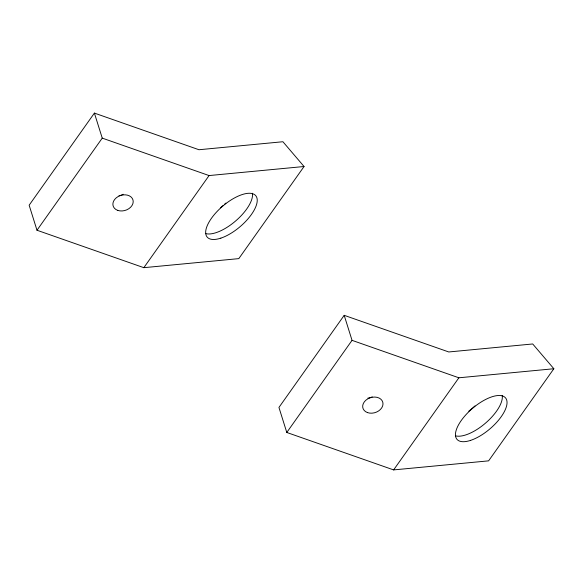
<?xml version="1.0" encoding="UTF-8"?>
<svg xmlns="http://www.w3.org/2000/svg" width="583" height="583" viewBox="0 0 583 583"><rect width="100%" height="100%" fill="white"/><g stroke="black" fill="none" stroke-linecap="round" stroke-linejoin="round"><path stroke-width="0.87" d="M94.395 113.095L29.15 205.209L36.991 230.241L143.833 267.677L238.804 258.626L304.056 166.512L282.915 141.735L198.971 149.736L94.395 113.095L102.244 138.12L36.991 230.241M143.833 267.677L209.078 175.563L304.056 166.512M344.196 315.323L278.944 407.437L286.792 432.469L393.627 469.905L488.605 460.854L553.85 368.74L532.709 343.97L448.764 351.964L344.196 315.323L352.037 340.348L286.792 432.469M393.627 469.905L458.879 377.791L553.85 368.74M102.244 138.12L209.078 175.563M352.037 340.348L458.879 377.791M225.861 203.073A44.891 18.918 -40.5 0 1 224.528 204.29M223.187 205.478A44.891 18.918 -40.5 0 1 220.418 207.788M252.417 193.243A31.919 13.453 -40.5 0 1 235.904 220.738A31.919 13.453 -40.5 0 1 205.814 233.615M123.195 194.263A10.377 7.819 -17.4 0 1 118.968 195.757M474.992 405.914A44.891 18.918 -40.5 0 1 468.798 411.146M502.211 395.471A31.919 13.453 -40.5 0 1 485.697 422.966A31.919 13.453 -40.5 0 1 455.607 435.844M372.202 396.892A10.377 7.819 -17.4 0 1 367.88 398.116M117.737 210.383A10.377 7.819 -17.4 0 0 133.208 201.791A10.377 7.819 -17.4 0 0 118.174 196.522A10.377 7.819 -17.4 0 0 117.737 210.383M220.862 238.134A31.919 13.453 -40.5 0 0 257.11 198.752A31.919 13.453 -40.5 0 0 216.351 212.263A31.919 13.453 -40.5 0 0 220.862 238.134M367.53 412.611A10.377 7.819 -17.4 0 0 383.002 404.019A10.377 7.819 -17.4 0 0 367.968 398.75A10.377 7.819 -17.4 0 0 367.53 412.611M470.656 440.362A31.919 13.453 -40.5 0 0 506.911 400.98A31.919 13.453 -40.5 0 0 466.145 414.491A31.919 13.453 -40.5 0 0 470.656 440.362"/></g></svg>
